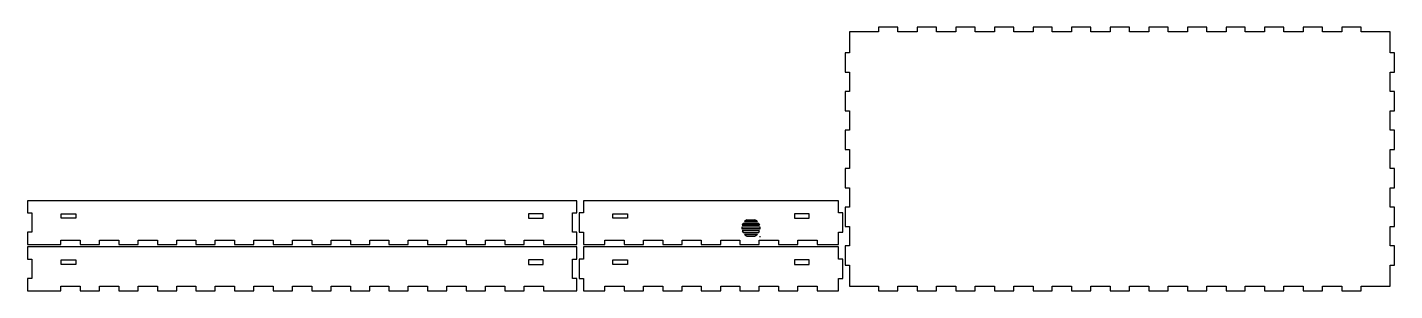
# Model space of a CAD drawing. Header units: millimetres. Extents: x 0 to 1866, y 3 to 363.
import ezdxf

# ---------------------------------------------------------------- set-up
doc = ezdxf.new("R2010")
doc.units = ezdxf.units.MM
doc.layers.get('0').update_dxf_attribs({"linetype": 'CONTINUOUS'})

msp = doc.modelspace()

# ---------------------------------------------------------------- linework, layer by layer
for p, q in [((750, 126), (684, 126)), ((750, 109.2), (750, 126)), ((998.3, 95), (976.7, 95)), ((976.7, 95), (998.3, 95)), ((982.1, 100), (992.9, 100)), ((975, 90), (975.1, 90)), ((999.9, 90), (975.1, 90)), ((999.9, 90), (975.1, 90)), ((999.4, 85), (975.6, 85)), ((976.7, 82.5), (998.3, 82.5)), ((982.1, 77.5), (992.9, 77.5)), ((1000, 90), (999.9, 90)), ((999.9, 87.5), (1000, 87.5)), ((1000, 76.2), (1000, 77.5))]:
    msp.add_line(p, q)
for points in [[(1116, 143.5), (1122, 143.5), (1122, 117.2), (1116, 117.2), (1116, 90.8), (1122, 90.8), (1122, 64.5), (1116, 64.5), (1116, 38.1), (1122, 38.1), (1122, 11.8), (1122, 9), (1161.8, 9), (1161.8, 3), (1188.1, 3), (1188.1, 9), (1214.4, 9), (1214.4, 3), (1240.8, 3), (1240.8, 9), (1267.1, 9), (1267.1, 3), (1293.5, 3), (1293.5, 9), (1319.8, 9), (1319.8, 3), (1346.1, 3), (1346.1, 9), (1372.5, 9), (1372.5, 3), (1398.8, 3), (1398.8, 9), (1425.2, 9), (1425.2, 3), (1451.5, 3), (1451.5, 9), (1477.8, 9), (1477.8, 3), (1504.2, 3), (1504.2, 9), (1530.5, 9), (1530.5, 3), (1556.8, 3), (1556.8, 9), (1583.2, 9), (1583.2, 3), (1609.5, 3), (1609.5, 9), (1635.9, 9), (1635.9, 3), (1662.2, 3), (1662.2, 9), (1688.6, 9), (1688.6, 3), (1714.9, 3), (1714.9, 9), (1741.2, 9), (1741.2, 3), (1767.6, 3), (1767.6, 9), (1793.9, 9), (1793.9, 3), (1820.2, 3), (1820.2, 9), (1846.6, 9), (1860, 9), (1860, 38.1), (1866, 38.1), (1866, 64.5), (1860, 64.5), (1860, 90.8), (1866, 90.8), (1866, 117.2), (1860, 117.2), (1860, 143.5), (1866, 143.5), (1866, 169.8), (1860, 169.8), (1860, 196.2), (1866, 196.2), (1866, 222.5), (1860, 222.5), (1860, 248.9), (1866, 248.9), (1866, 275.2), (1860, 275.2), (1860, 301.5), (1866, 301.5), (1866, 327.9), (1860, 327.9), (1860, 354.2), (1860, 357), (1820.2, 357), (1820.2, 363), (1793.9, 363), (1793.9, 357), (1767.6, 357), (1767.6, 363), (1741.2, 363), (1741.2, 357), (1714.9, 357), (1714.9, 363), (1688.6, 363), (1688.6, 357), (1662.2, 357), (1662.2, 363), (1635.9, 363), (1635.9, 357), (1609.5, 357), (1609.5, 363), (1583.2, 363), (1583.2, 357), (1556.8, 357), (1556.8, 363), (1530.5, 363), (1530.5, 357), (1504.2, 357), (1504.2, 363), (1477.8, 363), (1477.8, 357), (1451.5, 357), (1451.5, 363), (1425.2, 363), (1425.2, 357), (1398.8, 357), (1398.8, 363), (1372.5, 363), (1372.5, 357), (1346.1, 357), (1346.1, 363), (1319.8, 363), (1319.8, 357), (1293.5, 357), (1293.5, 363), (1267.1, 363), (1267.1, 357), (1240.8, 357), (1240.8, 363), (1214.4, 363), (1214.4, 357), (1188.1, 357), (1188.1, 363), (1161.8, 363), (1161.8, 357), (1135.4, 357), (1122, 357), (1122, 327.9), (1116, 327.9), (1116, 301.5), (1122, 301.5), (1122, 275.2), (1116, 275.2), (1116, 248.9), (1122, 248.9), (1122, 222.5), (1116, 222.5), (1116, 196.2), (1122, 196.2), (1122, 169.8), (1116, 169.8)], [(572.5, 72), (598.9, 72), (598.9, 66), (625.2, 66), (625.2, 72), (651.6, 72), (651.6, 66), (677.9, 66), (677.9, 72), (704.2, 72), (704.2, 66), (730.6, 66), (750, 66), (750, 82.8), (744, 82.8), (744, 109.2), (750, 109.2), (750, 126), (66, 126), (0, 126), (0, 109.2), (6, 109.2), (6, 82.8), (0, 82.8), (0, 66), (45.8, 66), (45.8, 72), (72.1, 72), (72.1, 66), (98.4, 66), (98.4, 72), (124.8, 72), (124.8, 66), (151.1, 66), (151.1, 72), (177.5, 72), (177.5, 66), (203.8, 66), (203.8, 72), (230.1, 72), (230.1, 66), (256.5, 66), (256.5, 72), (282.8, 72), (282.8, 66), (309.1, 66), (309.1, 72), (335.5, 72), (335.5, 66), (361.8, 66), (361.8, 72), (388.2, 72), (388.2, 66), (414.5, 66), (414.5, 72), (440.9, 72), (440.9, 66), (467.2, 66), (467.2, 72), (493.5, 72), (493.5, 66), (519.9, 66), (519.9, 72), (546.2, 72), (546.2, 66), (572.5, 66)], [(1107, 109.2), (1107, 126), (759, 126), (759, 109.2), (753, 109.2), (753, 82.8), (759, 82.8), (759, 66), (788.1, 66), (788.1, 72), (814.5, 72), (814.5, 66), (840.8, 66), (840.8, 72), (867.2, 72), (867.2, 66), (893.5, 66), (893.5, 72), (919.8, 72), (919.8, 66), (946.2, 66), (946.2, 72), (972.5, 72), (972.5, 66), (998.9, 66), (998.9, 72), (1025.2, 72), (1025.2, 66), (1051.5, 66), (1051.5, 72), (1077.9, 72), (1077.9, 66), (1104.2, 66), (1107, 66), (1107, 82.8), (1113, 82.8), (1113, 109.2)], [(46, 102), (46, 108), (66, 108), (66, 102)], [(684, 102), (704, 102), (704, 108), (684, 108)], [(819, 102), (799, 102), (799, 108), (819, 108)], [(996.4, 97.5), (978.6, 97.5)], [(1047, 102), (1067, 102), (1067, 108), (1047, 108)], [(975.1, 87.5), (999.9, 87.5)], [(975.6, 92.5), (999.4, 92.5)], [(978.6, 80), (996.4, 80)], [(0, 46.2), (6, 46.2), (6, 19.8), (0, 19.8), (0, 3), (45.8, 3), (45.8, 9), (72.1, 9), (72.1, 3), (98.4, 3), (98.4, 9), (124.8, 9), (124.8, 3), (151.1, 3), (151.1, 9), (177.5, 9), (177.5, 3), (203.8, 3), (203.8, 9), (230.1, 9), (230.1, 3), (256.5, 3), (256.5, 9), (282.8, 9), (282.8, 3), (309.1, 3), (309.1, 9), (335.5, 9), (335.5, 3), (361.8, 3), (361.8, 9), (388.2, 9), (388.2, 3), (414.5, 3), (414.5, 9), (440.9, 9), (440.9, 3), (467.2, 3), (467.2, 9), (493.5, 9), (493.5, 3), (519.9, 3), (519.9, 9), (546.2, 9), (546.2, 3), (572.5, 3), (572.5, 9), (598.9, 9), (598.9, 3), (625.2, 3), (625.2, 9), (651.6, 9), (651.6, 3), (677.9, 3), (677.9, 9), (704.2, 9), (704.2, 3), (730.6, 3), (750, 3), (750, 19.8), (744, 19.8), (744, 46.2), (750, 46.2), (750, 63), (684, 63), (66, 63), (0, 63)], [(840.8, 3), (840.8, 9), (867.2, 9), (867.2, 3), (893.5, 3), (893.5, 9), (919.8, 9), (919.8, 3), (946.2, 3), (946.2, 9), (972.5, 9), (972.5, 3), (998.9, 3), (998.9, 9), (1025.2, 9), (1025.2, 3), (1051.5, 3), (1051.5, 9), (1077.9, 9), (1077.9, 3), (1104.2, 3), (1107, 3), (1107, 19.8), (1113, 19.8), (1113, 46.2), (1107, 46.2), (1107, 63), (1047, 63), (759, 63), (759, 46.2), (753, 46.2), (753, 19.8), (759, 19.8), (759, 3), (788.1, 3), (788.1, 9), (814.5, 9), (814.5, 3)], [(66, 39), (46, 39), (46, 45), (66, 45)], [(684, 39), (704, 39), (704, 45), (684, 45)], [(819, 39), (799, 39), (799, 45), (819, 45)], [(1047, 45), (1047, 39), (1067, 39), (1067, 45)]]:
    msp.add_lwpolyline(points, close=True)
msp.add_lwpolyline([(976.7, 82.5), (998.3, 82.5, 0.054781), (999.4, 85), (975.6, 85, 0.054781)], format="xyb", close=True)
for start, end in [(150, 162.5424), (115.8419, 135.573), (44.427, 64.1581), (17.4576, 30), (174.2608, 185.7392), (224.427, 244.1581), (295.8419, 315.573), (-5.7392, 5.7392)]:
    msp.add_arc((987.5, 88.8), 12.5, start, end)

doc.saveas('drawing.dxf')
